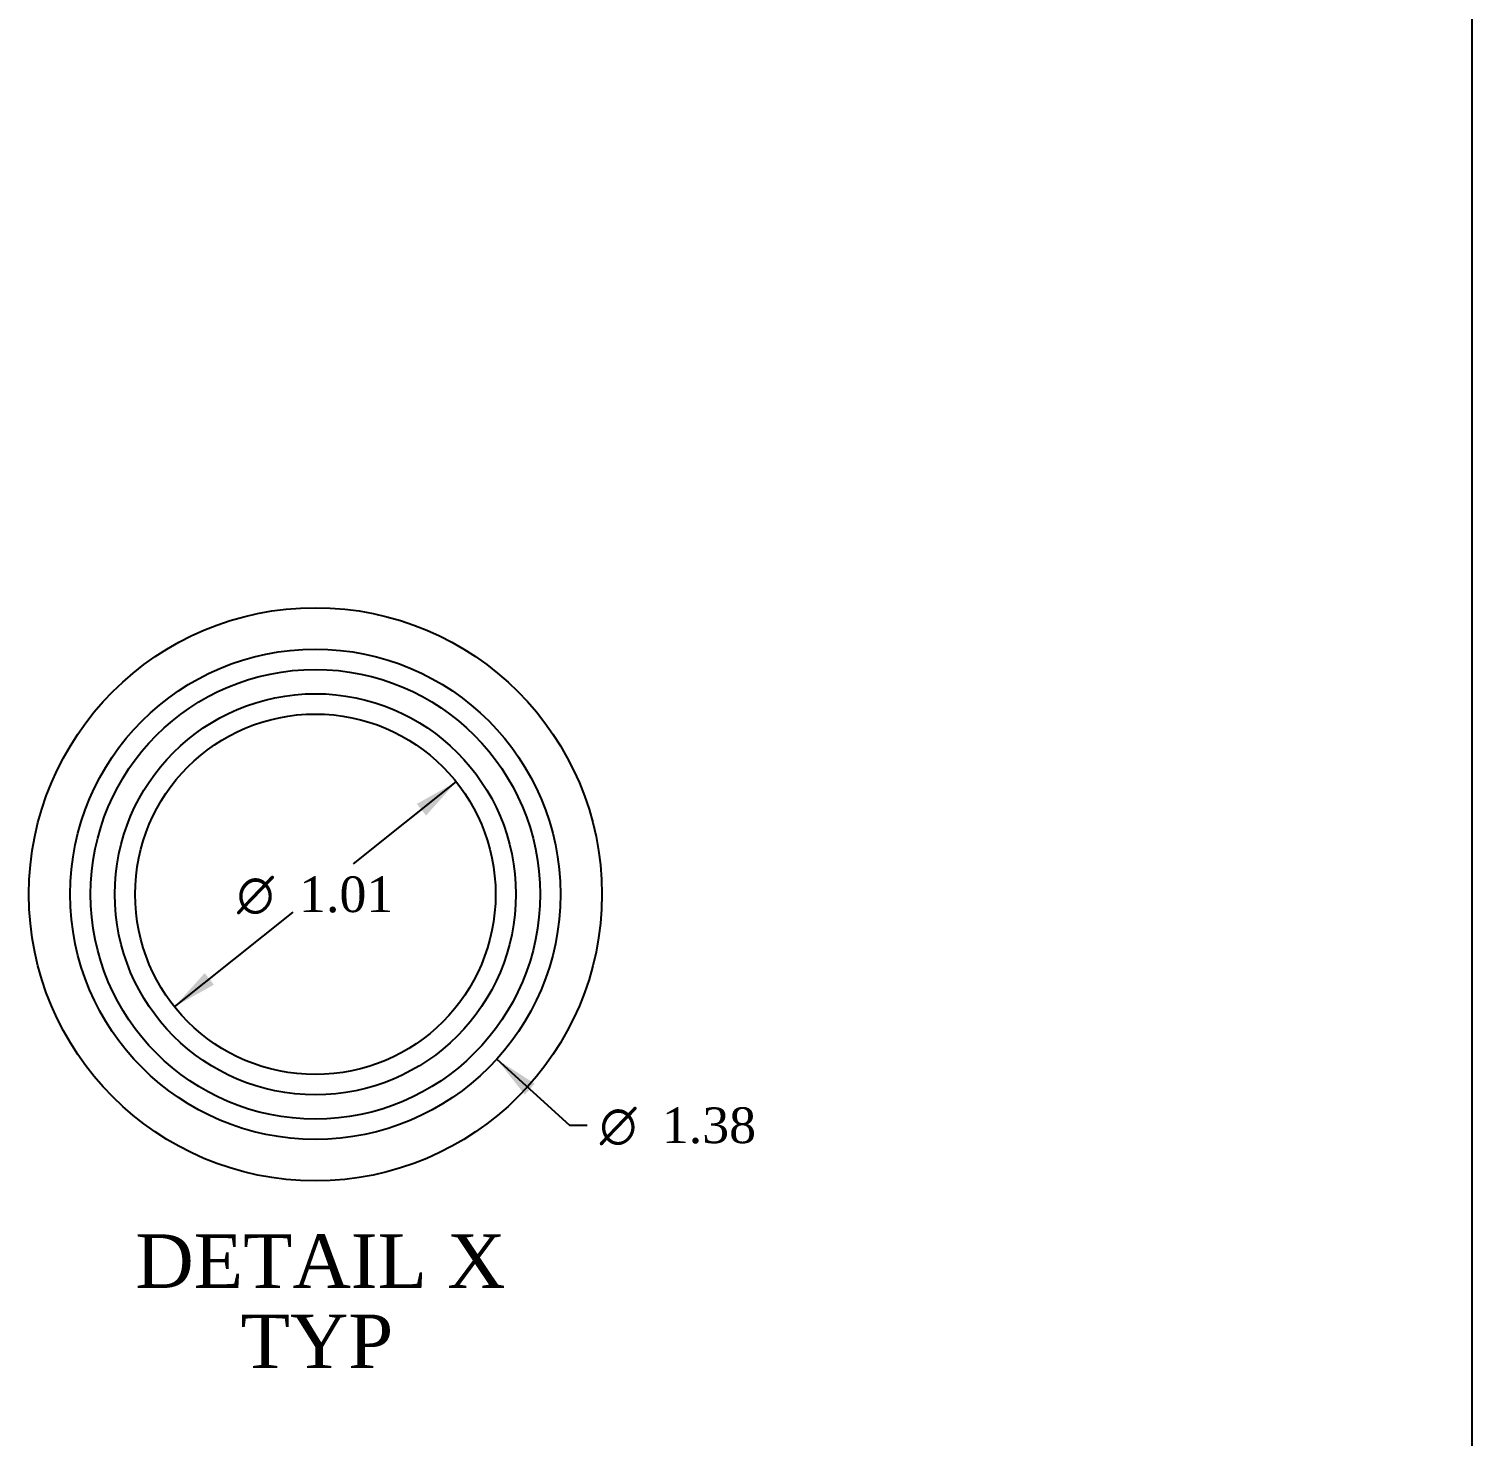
# Model space of a CAD drawing. Header units: inches. Extents: x 1 to 150, y -1 to 99.
# Drawn here: x 125.37 to 149.66, y 22.92 to 46.59 of the extents above; entities that cross this region are included whole.
import ezdxf
from ezdxf.enums import TextEntityAlignment as Align
from ezdxf.lldxf.tags import DXFTag

# ---------------------------------------------------------------- set-up
doc = ezdxf.new("R2010")
doc.units = ezdxf.units.IN
doc.header["$MEASUREMENT"] = 0
doc.layers.add('COM55070-8', color=7, linetype='Continuous')
doc.layers.add('Default', color=7, linetype='Continuous')
doc.styles.add('SEACAD_Solid_Edge_ANSI1_Symbols', font='semeca1.ttf')
doc.styles.add('SEACAD_Times_New_Roman', font='times.ttf')
tags = doc.linetypes.add('CENTER2', pattern=[1.125, 0.75, -0.125, 0.125, -0.125]).pattern_tags.tags
tags[10:11] = [DXFTag(74, 4), DXFTag(75, 0), DXFTag(340, '0'), DXFTag(46, 0.0), DXFTag(50, 0.0), DXFTag(44, 0.0), DXFTag(45, 0.0)]
tags[8:9] = [DXFTag(74, 4), DXFTag(75, 0), DXFTag(340, '0'), DXFTag(46, 0.0), DXFTag(50, 0.0), DXFTag(44, 0.0), DXFTag(45, 0.0)]
tags[6:7] = [DXFTag(74, 4), DXFTag(75, 0), DXFTag(340, '0'), DXFTag(46, 0.0), DXFTag(50, 0.0), DXFTag(44, 0.0), DXFTag(45, 0.0)]
tags[4:5] = [DXFTag(74, 4), DXFTag(75, 0), DXFTag(340, '0'), DXFTag(46, 0.0), DXFTag(50, 0.0), DXFTag(44, 0.0), DXFTag(45, 0.0)]
tags = doc.linetypes.add('HIDDEN2', pattern=[0.1875, 0.125, -0.0625]).pattern_tags.tags
tags[6:7] = [DXFTag(74, 4), DXFTag(75, 0), DXFTag(340, '0'), DXFTag(46, 0.0), DXFTag(50, 0.0), DXFTag(44, 0.0), DXFTag(45, 0.0)]
tags[4:5] = [DXFTag(74, 4), DXFTag(75, 0), DXFTag(340, '0'), DXFTag(46, 0.0), DXFTag(50, 0.0), DXFTag(44, 0.0), DXFTag(45, 0.0)]
doc.dimstyles.new('HAMMOND_(STH_-_120x80)', dxfattribs={"dimtxt": 0.6, "dimasz": 0.75, "dimexe": 0.3, "dimexo": 0.3, "dimgap": 0.15, "dimtad": 0, "dimtih": 1, "dimtoh": 1, "dimzin": 0, "dimdsep": 46, "dimtxsty": 'SEACAD_Times_New_Roman', "dimblk1": '_SE_FILLED', "dimblk2": '_SE_FILLED', "dimsah": 1, "dimcen": 0.3, "dimadec": 0, "dimazin": 0, "dimtfac": 0.8, "dimtofl": 0, "dimtmove": 0, "dimatfit": 3, "dimfxl": 1, "dimtolj": 1, "dimtzin": 0, "dimarcsym": 0})

# ---------------------------------------------------------------- blocks, each defined once
blk = doc.blocks.new('SE15')
at = {"layer": 'COM55070-8', "color": 7, "linetype": 'Continuous'}
for radius in [4.125, 3.033]:
    blk.add_circle((130.1957955724, 32.031894359), radius, dxfattribs=at)
at = {"layer": 'COM55070-8', "color": 7, "linetype": 'HIDDEN2'}
for radius in [3.783000000000001, 3.375]:
    blk.add_circle((130.1957955724, 32.031894359), radius, dxfattribs=at)
blk = doc.blocks.new('DMBLK580')
at = {"layer": 'Default', "linetype": 'Continuous'}
for points in [[(131.9027523609704, 33.553082210637), (132.0586284435362, 33.35762723262716), (132.5670553362828, 33.92298296932932)], [(128.3329627012113, 30.70616148540002), (127.8245358084646, 30.14080574869787), (128.488838783777, 30.51070650739018)]]:
    blk.add_hatch(color=7, dxfattribs=at).paths.add_polyline_path(points)
at = {"layer": 'Default', "color": 7, "linetype": 'Continuous'}
for p, q in [((130.8352909066, 32.5418943014), (132.5670553363, 33.9229829693)), ((127.8245358085, 30.1408057487), (129.8196217491, 31.7318943153))]:
    blk.add_line(p, q, dxfattribs=at)
for s, style, p in [('O', 'SEACAD_Solid_Edge_ANSI1_Symbols', (128.8774817387, 32.3318943273)), ('1.01', 'SEACAD_Times_New_Roman', (129.921692265, 32.3318943273))]:
    blk.add_text(s, height=0.6, dxfattribs=dict(at, style=style)).set_placement(p, align=Align.TOP_LEFT)
blk = doc.blocks.new('_SE_FILLED')
at = {"color": 0}
blk.add_line((0, 0), (-1, 0), dxfattribs=at)
blk.add_solid([(0, 0), (-1, -0.1665), (-1, 0.1665), (0, 0)], dxfattribs=at)
blk = doc.blocks.new('DMBLK581')
at = {"layer": 'Default', "linetype": 'Continuous'}
blk.add_hatch(color=7, dxfattribs=at).paths.add_polyline_path([(133.8875495704147, 28.84564224897749), (133.2484506747719, 29.25756167784462), (133.7194081937203, 28.66063284654562)])
at = {"layer": 'Default', "color": 7, "linetype": 'Continuous'}
for p, q in [((133.2484506748, 29.2575616778), (134.4723416438, 28.1452576016)), ((134.4723412309, 28.145257977), (134.7723412236, 28.145257977))]:
    blk.add_line(p, q, dxfattribs=at)
for s, style, p in [('O', 'SEACAD_Solid_Edge_ANSI1_Symbols', (134.9823412236, 28.445257977)), ('1.38', 'SEACAD_Times_New_Roman', (136.0265517499, 28.445257977))]:
    blk.add_text(s, height=0.6, dxfattribs=dict(at, style=style)).set_placement(p, align=Align.TOP_LEFT)
blk = doc.blocks.new('BORDER')
at = {"layer": 'Default', "color": 7, "linetype": 'Continuous'}
blk.add_line((0, 0), (0, 27.86), dxfattribs=at)

msp = doc.modelspace()

# ---------------------------------------------------------------- linework, layer by layer
at = {"color": 7, "linetype": 'CENTER2'}
msp.add_circle((130.1957955724, 32.031894359), 4.821974852371336, dxfattribs=at)

# ---------------------------------------------------------------- block references
at = {"layer": 'Default', "color": 7, "xscale": 3.56, "yscale": 3.56, "zscale": 3.56}
msp.add_blockref('BORDER', (149.664085036, 0.3113613388), dxfattribs=at)
at = {"layer": 'Default'}
msp.add_blockref('SE15', (0, 0), dxfattribs=at)

# ---------------------------------------------------------------- texts
at = {"layer": 'Default', "color": 7, "linetype": 'Continuous', "style": 'SEACAD_Times_New_Roman'}
for s, p in [('DETAIL X', (127.1673595539, 26.3099195066)), ('TYP', (128.937501734, 24.9599195066))]:
    msp.add_text(s, height=0.9, dxfattribs=at).set_placement(p, align=Align.TOP_LEFT)

# ---------------------------------------------------------------- dimensions: what is measured, and where the dimension line sits
at = {"layer": 'Default', "color": 7, "linetype": 'Continuous'}
for p1, p2, override, picture, middle in [((127.14314047, 34.8062270402), (133.2484506748, 29.2575616778), {"dimlfac": 0.1666666667}, 'DMBLK581', (134.7723412236, 28.145257977)), ((127.8245358085, 30.1408057487), (132.5670553363, 33.9229829693), {"dimlfac": 0.1666666667, "dimtofl": 1, "dimtmove": 1}, 'DMBLK580', (130.1957955327, 32.0318943273))]:
    dim = msp.add_diameter_dim_2p(p1=p1, p2=p2, text='\\A1;<>', dimstyle='HAMMOND_(STH_-_120x80)', override=override, dxfattribs=at)
    dim.commit()
    dim.dimension.update_dxf_attribs({"geometry": picture, "text_midpoint": middle, "dimtype": 163})

doc.saveas('drawing.dxf')
